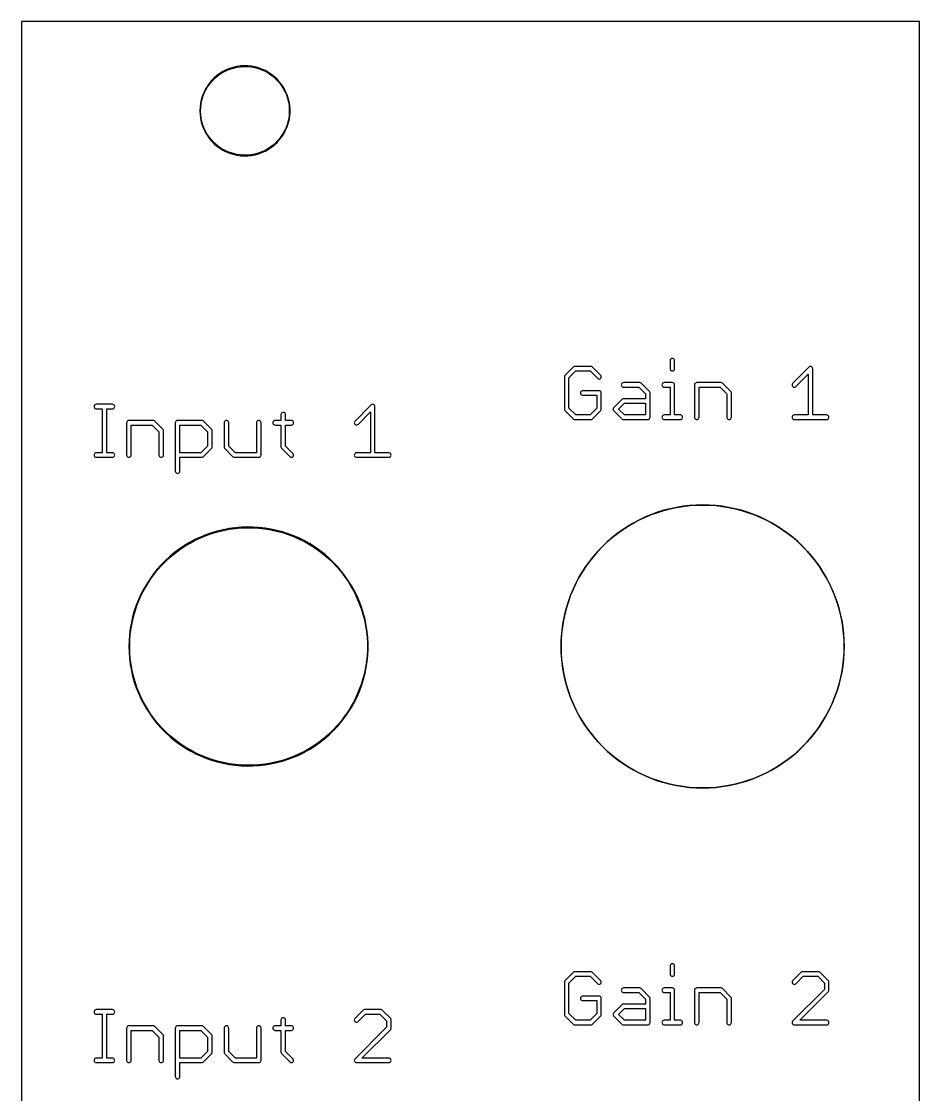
# Model space of a CAD drawing. Extents: x 1 to 31, y 9 to 138.
# Drawn here: x 1.27 to 31.41, y 101.73 to 137.75 of the extents above; entities that cross this region are included whole.
import ezdxf

# ---------------------------------------------------------------- set-up
doc = ezdxf.new("R2010")
doc.units = 0

msp = doc.modelspace()

# ---------------------------------------------------------------- linework, layer by layer
at = {"color": 5, "true_color": 0x0000ff}
msp.add_polyline3d([(31.40963, 9.25322, 0), (31.40963, 137.75436, 0), (1.27, 137.75436, 0), (1.27, 9.25322, 0), (31.40963, 9.25322, 0)], close=True, dxfattribs=at)
at = {"color": 34, "true_color": 0x008000}
for points in [[(1.27, 9.25322, 0), (31.40964, 9.25322, 0), (31.40964, 137.75436, 0), (1.27, 137.75436, 0), (1.27, 9.25322, 0)], [(8.61821, 136.26083, 0), (8.4963, 136.24305, 0), (8.49236, 136.24243, 0), (8.37299, 136.21449, 0), (8.25615, 136.17893, 0), (8.14185, 136.13321, 0), (8.13831, 136.1314, 0), (8.02909, 136.07552, 0), (7.92495, 136.01203, 0), (7.82843, 135.93837, 0), (7.73445, 135.85709, 0), (7.64528, 135.76792, 0), (7.56908, 135.67393, 0), (7.49796, 135.57488, 0), (7.43446, 135.4682, 0), (7.43266, 135.46466, 0), (7.38186, 135.3529, 0), (7.33614, 135.2386, 0), (7.30312, 135.12176, 0), (7.27772, 135.00237, 0), (7.27709, 134.99846, 0), (7.26186, 134.87654, 0), (7.25678, 134.75461, 0), (7.26186, 134.6327, 0), (7.27709, 134.51077, 0), (7.27772, 134.50684, 0), (7.30312, 134.38747, 0), (7.33614, 134.27063, 0), (7.38186, 134.15633, 0), (7.43266, 134.04457, 0), (7.43446, 134.04103, 0), (7.49796, 133.93435, 0), (7.56908, 133.83528, 0), (7.64528, 133.74131, 0), (7.64809, 133.73849, 0), (7.64811, 133.73848, 0), (7.73445, 133.65214, 0), (7.82843, 133.57086, 0), (7.92495, 133.4972, 0), (8.02909, 133.43369, 0), (8.13831, 133.37782, 0), (8.14185, 133.37602, 0), (8.25615, 133.3303, 0), (8.37299, 133.29473, 0), (8.49236, 133.26679, 0), (8.4963, 133.26618, 0), (8.61821, 133.2484, 0), (8.74014, 133.24078, 0), (8.86206, 133.24331, 0), (8.98398, 133.25602, 0), (8.9879, 133.25664, 0), (9.10981, 133.2795, 0), (9.22666, 133.30998, 0), (9.34096, 133.35316, 0), (9.45271, 133.40396, 0), (9.45626, 133.40575, 0), (9.56293, 133.46418, 0), (9.66454, 133.53276, 0), (9.76106, 133.60896, 0), (9.84995, 133.69278, 0), (9.85277, 133.69559, 0), (9.93404, 133.78702, 0), (10.01024, 133.88355, 0), (10.07629, 133.98768, 0), (10.13217, 134.09691, 0), (10.13397, 134.10045, 0), (10.18477, 134.21221, 0), (10.22287, 134.32651, 0), (10.25334, 134.44589, 0), (10.27366, 134.56781, 0), (10.2743, 134.57173, 0), (10.28445, 134.69366, 0), (10.28445, 134.81557, 0), (10.2743, 134.9375, 0), (10.27366, 134.94142, 0), (10.25334, 135.06334, 0), (10.22287, 135.18271, 0), (10.18477, 135.29702, 0), (10.13397, 135.40878, 0), (10.13217, 135.41232, 0), (10.07629, 135.52153, 0), (10.01024, 135.62567, 0), (9.93404, 135.72219, 0), (9.85277, 135.81364, 0), (9.84995, 135.81645, 0), (9.76106, 135.90027, 0), (9.66454, 135.97647, 0), (9.56293, 136.04505, 0), (9.45626, 136.10346, 0), (9.45271, 136.10526, 0), (9.34096, 136.15607, 0), (9.22666, 136.19925, 0), (9.10981, 136.22972, 0), (8.9879, 136.25259, 0), (8.98398, 136.25322, 0), (8.86206, 136.26592, 0), (8.74014, 136.26845, 0), (8.61821, 136.26083, 0)], [(8.9827, 133.28129, 0), (8.86206, 133.26871, 0), (8.74014, 133.26618, 0), (8.61821, 133.2738, 0), (8.49967, 133.29108, 0), (8.38083, 133.31889, 0), (8.26399, 133.35445, 0), (8.14984, 133.40011, 0), (8.04402, 133.45425, 0), (7.93988, 133.51775, 0), (7.84336, 133.59141, 0), (7.74945, 133.67262, 0), (7.66583, 133.75624, 0), (7.58963, 133.85022, 0), (7.51851, 133.94927, 0), (7.45582, 134.0546, 0), (7.40601, 134.16417, 0), (7.36029, 134.27848, 0), (7.32727, 134.39532, 0), (7.30218, 134.51323, 0), (7.28725, 134.6327, 0), (7.28218, 134.75461, 0), (7.28725, 134.87654, 0), (7.30218, 134.996, 0), (7.32727, 135.11391, 0), (7.36029, 135.23075, 0), (7.40601, 135.34504, 0), (7.45584, 135.45466, 0), (7.51851, 135.55994, 0), (7.58963, 135.65901, 0), (7.66583, 135.75299, 0), (7.74938, 135.83654, 0), (7.84336, 135.91782, 0), (7.93988, 135.99148, 0), (8.04402, 136.05498, 0), (8.14984, 136.10912, 0), (8.26399, 136.15477, 0), (8.38083, 136.19034, 0), (8.49967, 136.21815, 0), (8.61821, 136.23543, 0), (8.74014, 136.24305, 0), (8.86206, 136.24052, 0), (8.98258, 136.22797, 0), (9.10197, 136.20558, 0), (9.21881, 136.17509, 0), (9.33311, 136.13192, 0), (9.44338, 136.0818, 0), (9.54801, 136.02449, 0), (9.6496, 135.95592, 0), (9.74613, 135.87972, 0), (9.83316, 135.79766, 0), (9.9135, 135.70727, 0), (9.98969, 135.61075, 0), (10.05574, 135.50661, 0), (10.10981, 135.40092, 0), (10.16062, 135.28917, 0), (10.19872, 135.17487, 0), (10.2292, 135.05549, 0), (10.2489, 134.93732, 0), (10.25905, 134.81557, 0), (10.25905, 134.69366, 0), (10.2489, 134.57191, 0), (10.2292, 134.45374, 0), (10.19872, 134.33436, 0), (10.16062, 134.22005, 0), (10.10981, 134.1083, 0), (10.05574, 134.00262, 0), (9.98969, 133.89848, 0), (9.9135, 133.80196, 0), (9.8331, 133.71151, 0), (9.74613, 133.62951, 0), (9.6496, 133.55331, 0), (9.54801, 133.48473, 0), (9.44338, 133.42743, 0), (9.33311, 133.37731, 0), (9.21881, 133.33412, 0), (9.10197, 133.30365, 0), (8.9827, 133.28129, 0)], [(23.114, 126.0221, 0), (23.13754, 126.02582, 0), (23.15878, 126.03665, 0), (23.17564, 126.05351, 0), (23.18647, 126.07475, 0), (23.1902, 126.0983, 0), (23.1902, 126.36754, 0), (23.18647, 126.39108, 0), (23.17564, 126.41232, 0), (23.15878, 126.42918, 0), (23.13754, 126.44001, 0), (23.114, 126.44374, 0), (23.09045, 126.44001, 0), (23.06921, 126.42918, 0), (23.05235, 126.41232, 0), (23.04152, 126.39108, 0), (23.0378, 126.36754, 0), (23.0378, 126.0983, 0), (23.04152, 126.07475, 0), (23.05235, 126.05351, 0), (23.06921, 126.03665, 0), (23.09045, 126.02582, 0), (23.114, 126.0221, 0)], [(20.10917, 125.35916, 0), (20.08562, 125.35543, 0), (20.06439, 125.3446, 0), (20.04752, 125.32774, 0), (20.0367, 125.3065, 0), (20.03296, 125.28296, 0), (20.0367, 125.25941, 0), (20.04752, 125.23817, 0), (20.06439, 125.22131, 0), (20.08562, 125.21048, 0), (20.10917, 125.20676, 0), (20.57654, 125.20676, 0), (20.57654, 124.77217, 0), (20.35073, 124.54636, 0), (19.87016, 124.54636, 0), (19.64436, 124.77215, 0), (19.64436, 125.7963, 0), (19.87017, 126.0221, 0), (20.35072, 126.0221, 0), (20.60795, 125.76487, 0), (20.62919, 125.75404, 0), (20.65274, 125.75032, 0), (20.67627, 125.75404, 0), (20.69752, 125.76487, 0), (20.71437, 125.78173, 0), (20.72521, 125.80297, 0), (20.72894, 125.82652, 0), (20.72521, 125.85006, 0), (20.71437, 125.8713, 0), (20.42574, 126.15994, 0), (20.40449, 126.17077, 0), (20.38094, 126.1745, 0), (19.83993, 126.1745, 0), (19.81638, 126.17077, 0), (19.79515, 126.15994, 0), (19.77828, 126.14308, 0), (19.77827, 126.14306, 0), (19.5065, 125.8713, 0), (19.49568, 125.85006, 0), (19.49196, 125.82652, 0), (19.49196, 124.74194, 0), (19.49568, 124.71839, 0), (19.5065, 124.69715, 0), (19.77827, 124.42539, 0), (19.77828, 124.42537, 0), (19.79515, 124.40851, 0), (19.81638, 124.39768, 0), (19.83993, 124.39396, 0), (20.38094, 124.39396, 0), (20.40449, 124.39768, 0), (20.42574, 124.40851, 0), (20.6975, 124.68028, 0), (20.69752, 124.68029, 0), (20.71437, 124.69715, 0), (20.72521, 124.71839, 0), (20.72894, 124.74194, 0), (20.72894, 125.28296, 0), (20.72521, 125.3065, 0), (20.71437, 125.32774, 0), (20.69752, 125.3446, 0), (20.67627, 125.35543, 0), (20.65274, 125.35916, 0), (20.10917, 125.35916, 0)], [(28.29305, 124.39396, 0), (28.3166, 124.39768, 0), (28.33784, 124.40851, 0), (28.3547, 124.42537, 0), (28.36553, 124.44661, 0), (28.36925, 124.47016, 0), (28.36553, 124.4937, 0), (28.3547, 124.51494, 0), (28.33784, 124.5318, 0), (28.3166, 124.54263, 0), (28.29305, 124.54636, 0), (27.82569, 124.54636, 0), (27.82569, 126.0983, 0), (27.82197, 126.12184, 0), (27.81114, 126.14308, 0), (27.79428, 126.15994, 0), (27.77304, 126.17077, 0), (27.74949, 126.1745, 0), (27.72595, 126.17077, 0), (27.70471, 126.15994, 0), (27.68785, 126.14308, 0), (27.14683, 125.59952, 0), (27.136, 125.57828, 0), (27.13228, 125.55474, 0), (27.136, 125.53119, 0), (27.14683, 125.50995, 0), (27.16369, 125.49309, 0), (27.18493, 125.48226, 0), (27.20848, 125.47854, 0), (27.23202, 125.48226, 0), (27.25326, 125.49309, 0), (27.27012, 125.50995, 0), (27.67329, 125.91501, 0), (27.67329, 124.54636, 0), (27.20848, 124.54636, 0), (27.18493, 124.54263, 0), (27.16369, 124.5318, 0), (27.14683, 124.51494, 0), (27.136, 124.4937, 0), (27.13228, 124.47016, 0), (27.136, 124.44661, 0), (27.14683, 124.42537, 0), (27.16369, 124.40851, 0), (27.18493, 124.39768, 0), (27.20848, 124.39396, 0), (28.29305, 124.39396, 0)], [(21.4757, 125.63094, 0), (21.45215, 125.62721, 0), (21.43091, 125.61638, 0), (21.41405, 125.59952, 0), (21.40322, 125.57828, 0), (21.3995, 125.55474, 0), (21.40322, 125.53119, 0), (21.41405, 125.50995, 0), (21.43091, 125.49309, 0), (21.45215, 125.48226, 0), (21.4757, 125.47854, 0), (21.98873, 125.47854, 0), (22.2123, 125.25286, 0), (22.2123, 125.08992, 0), (21.4757, 125.08992, 0), (21.45215, 125.08619, 0), (21.43091, 125.07536, 0), (21.14227, 124.78672, 0), (21.13144, 124.76548, 0), (21.12772, 124.74194, 0), (21.13144, 124.71839, 0), (21.14227, 124.69715, 0), (21.43091, 124.40851, 0), (21.45215, 124.39768, 0), (21.4757, 124.39396, 0), (22.2885, 124.39396, 0), (22.31204, 124.39768, 0), (22.33328, 124.40851, 0), (22.35014, 124.42537, 0), (22.36097, 124.44661, 0), (22.3647, 124.47016, 0), (22.3647, 125.28296, 0), (22.36097, 125.3065, 0), (22.35014, 125.32774, 0), (22.0809, 125.59952, 0), (22.06404, 125.61638, 0), (22.0428, 125.62721, 0), (22.01926, 125.63094, 0), (21.4757, 125.63094, 0)], [(22.84221, 125.63094, 0), (22.81867, 125.62721, 0), (22.79743, 125.61638, 0), (22.78057, 125.59952, 0), (22.76974, 125.57828, 0), (22.76601, 125.55474, 0), (22.76974, 125.53119, 0), (22.78057, 125.50995, 0), (22.79743, 125.49309, 0), (22.81867, 125.48226, 0), (22.84221, 125.47854, 0), (23.0378, 125.47854, 0), (23.0378, 124.54636, 0), (22.84221, 124.54636, 0), (22.81867, 124.54263, 0), (22.79743, 124.5318, 0), (22.78057, 124.51494, 0), (22.76974, 124.4937, 0), (22.76601, 124.47016, 0), (22.76974, 124.44661, 0), (22.78057, 124.42537, 0), (22.79743, 124.40851, 0), (22.81867, 124.39768, 0), (22.84221, 124.39396, 0), (23.38323, 124.39396, 0), (23.40678, 124.39768, 0), (23.42802, 124.40851, 0), (23.44488, 124.42537, 0), (23.45571, 124.44661, 0), (23.45943, 124.47016, 0), (23.45571, 124.4937, 0), (23.44488, 124.51494, 0), (23.42802, 124.5318, 0), (23.40678, 124.54263, 0), (23.38323, 124.54636, 0), (23.1902, 124.54636, 0), (23.1902, 125.55474, 0), (23.18647, 125.57828, 0), (23.17564, 125.59952, 0), (23.15878, 125.61638, 0), (23.13754, 125.62721, 0), (23.114, 125.63094, 0), (22.84221, 125.63094, 0)], [(23.93442, 125.63094, 0), (23.91087, 125.62721, 0), (23.88963, 125.61638, 0), (23.87277, 125.59952, 0), (23.86194, 125.57828, 0), (23.85822, 125.55474, 0), (23.85822, 124.47016, 0), (23.86194, 124.44661, 0), (23.87277, 124.42537, 0), (23.88963, 124.40851, 0), (23.91087, 124.39768, 0), (23.93442, 124.39396, 0), (23.95796, 124.39768, 0), (23.9792, 124.40851, 0), (23.99606, 124.42537, 0), (24.00689, 124.44661, 0), (24.01062, 124.47016, 0), (24.01062, 125.47854, 0), (24.71698, 125.47854, 0), (24.9428, 125.25272, 0), (24.9428, 124.47016, 0), (24.94652, 124.44661, 0), (24.95735, 124.42537, 0), (24.97421, 124.40851, 0), (24.99545, 124.39768, 0), (25.019, 124.39396, 0), (25.04254, 124.39768, 0), (25.06378, 124.40851, 0), (25.08064, 124.42537, 0), (25.09147, 124.44661, 0), (25.0952, 124.47016, 0), (25.0952, 125.28296, 0), (25.09147, 125.3065, 0), (25.08064, 125.32774, 0), (24.792, 125.61638, 0), (24.77076, 125.62721, 0), (24.74722, 125.63094, 0), (23.93442, 125.63094, 0)], [(3.78206, 124.9045, 0), (3.75851, 124.90077, 0), (3.73727, 124.88994, 0), (3.72041, 124.87308, 0), (3.70958, 124.85184, 0), (3.70586, 124.8283, 0), (3.70958, 124.80475, 0), (3.72041, 124.78351, 0), (3.73727, 124.76665, 0), (3.75851, 124.75582, 0), (3.78206, 124.7521, 0), (3.97763, 124.7521, 0), (3.97763, 123.27635, 0), (3.78206, 123.27635, 0), (3.75851, 123.27263, 0), (3.73727, 123.2618, 0), (3.72041, 123.24494, 0), (3.70958, 123.2237, 0), (3.70586, 123.20015, 0), (3.70958, 123.17661, 0), (3.72041, 123.15537, 0), (3.73727, 123.13851, 0), (3.75851, 123.12768, 0), (3.78206, 123.12395, 0), (4.32307, 123.12395, 0), (4.34661, 123.12768, 0), (4.36786, 123.13851, 0), (4.38472, 123.15537, 0), (4.39555, 123.17661, 0), (4.39926, 123.20015, 0), (4.39555, 123.2237, 0), (4.38472, 123.24494, 0), (4.36786, 123.2618, 0), (4.34661, 123.27263, 0), (4.32307, 123.27635, 0), (4.13002, 123.27635, 0), (4.13002, 124.7521, 0), (4.32307, 124.7521, 0), (4.34661, 124.75582, 0), (4.36786, 124.76665, 0), (4.38472, 124.78351, 0), (4.39555, 124.80475, 0), (4.39926, 124.8283, 0), (4.39555, 124.85184, 0), (4.38472, 124.87308, 0), (4.36786, 124.88994, 0), (4.34661, 124.90077, 0), (4.32307, 124.9045, 0), (3.78206, 124.9045, 0)], [(10.28285, 123.13851, 0), (10.30409, 123.12768, 0), (10.32764, 123.12395, 0), (10.35117, 123.12768, 0), (10.37242, 123.13851, 0), (10.38927, 123.15537, 0), (10.40011, 123.17661, 0), (10.40384, 123.20015, 0), (10.40011, 123.2237, 0), (10.38927, 123.24494, 0), (10.13205, 123.50217, 0), (10.13205, 124.20853, 0), (10.32764, 124.20853, 0), (10.35117, 124.21226, 0), (10.37242, 124.22309, 0), (10.38927, 124.23995, 0), (10.40011, 124.26119, 0), (10.40384, 124.28473, 0), (10.40011, 124.30828, 0), (10.38927, 124.32952, 0), (10.37242, 124.34638, 0), (10.35117, 124.35721, 0), (10.32764, 124.36093, 0), (10.13205, 124.36093, 0), (10.13205, 124.55652, 0), (10.12833, 124.58006, 0), (10.1175, 124.6013, 0), (10.10064, 124.61816, 0), (10.0794, 124.62899, 0), (10.05585, 124.63272, 0), (10.03231, 124.62899, 0), (10.01107, 124.61816, 0), (9.99421, 124.6013, 0), (9.98338, 124.58006, 0), (9.97965, 124.55652, 0), (9.97965, 124.36093, 0), (9.78408, 124.36093, 0), (9.76052, 124.35721, 0), (9.73929, 124.34638, 0), (9.72242, 124.32952, 0), (9.7116, 124.30828, 0), (9.70787, 124.28473, 0), (9.7116, 124.26119, 0), (9.72242, 124.23995, 0), (9.73929, 124.22309, 0), (9.76052, 124.21226, 0), (9.78408, 124.20853, 0), (9.97965, 124.20853, 0), (9.97965, 123.47194, 0), (9.98338, 123.44839, 0), (9.99421, 123.42715, 0), (10.28285, 123.13851, 0)], [(13.59916, 123.12395, 0), (13.6227, 123.12768, 0), (13.64394, 123.13851, 0), (13.6608, 123.15537, 0), (13.67163, 123.17661, 0), (13.67536, 123.20015, 0), (13.67163, 123.2237, 0), (13.6608, 123.24494, 0), (13.64394, 123.2618, 0), (13.6227, 123.27263, 0), (13.59916, 123.27635, 0), (13.1318, 123.27635, 0), (13.1318, 124.8283, 0), (13.12807, 124.85184, 0), (13.11724, 124.87308, 0), (13.10038, 124.88994, 0), (13.07914, 124.90077, 0), (13.0556, 124.9045, 0), (13.03205, 124.90077, 0), (13.01081, 124.88994, 0), (12.99395, 124.87308, 0), (12.45293, 124.32952, 0), (12.4421, 124.30828, 0), (12.43838, 124.28473, 0), (12.4421, 124.26119, 0), (12.45293, 124.23995, 0), (12.46979, 124.22309, 0), (12.49103, 124.21226, 0), (12.51458, 124.20853, 0), (12.53812, 124.21226, 0), (12.55936, 124.22309, 0), (12.57622, 124.23995, 0), (12.9794, 124.64502, 0), (12.9794, 123.27635, 0), (12.51458, 123.27635, 0), (12.49103, 123.27263, 0), (12.46979, 123.2618, 0), (12.45293, 123.24494, 0), (12.4421, 123.2237, 0), (12.43838, 123.20015, 0), (12.4421, 123.17661, 0), (12.45293, 123.15537, 0), (12.46979, 123.13851, 0), (12.49103, 123.12768, 0), (12.51458, 123.12395, 0), (13.59916, 123.12395, 0)], [(22.2123, 124.54636, 0), (21.50592, 124.54636, 0), (21.31035, 124.74194, 0), (21.50593, 124.93752, 0), (22.2123, 124.93752, 0), (22.2123, 124.54636, 0)], [(4.87425, 124.36093, 0), (4.85071, 124.35721, 0), (4.82946, 124.34638, 0), (4.81261, 124.32952, 0), (4.80178, 124.30828, 0), (4.79805, 124.28473, 0), (4.79805, 123.20015, 0), (4.80178, 123.17661, 0), (4.81261, 123.15537, 0), (4.82946, 123.13851, 0), (4.85071, 123.12768, 0), (4.87425, 123.12395, 0), (4.8978, 123.12768, 0), (4.91904, 123.13851, 0), (4.9359, 123.15537, 0), (4.94672, 123.17661, 0), (4.95045, 123.20015, 0), (4.95045, 124.20853, 0), (5.65683, 124.20853, 0), (5.88264, 123.98272, 0), (5.88264, 123.20015, 0), (5.88636, 123.17661, 0), (5.89719, 123.15537, 0), (5.91405, 123.13851, 0), (5.93529, 123.12768, 0), (5.95884, 123.12395, 0), (5.98238, 123.12768, 0), (6.00362, 123.13851, 0), (6.02048, 123.15537, 0), (6.03131, 123.17661, 0), (6.03504, 123.20015, 0), (6.03504, 124.01295, 0), (6.03131, 124.0365, 0), (6.02048, 124.05774, 0), (5.73184, 124.34638, 0), (5.7106, 124.35721, 0), (5.68706, 124.36093, 0), (4.87425, 124.36093, 0)], [(7.34636, 123.12768, 0), (7.3676, 123.13851, 0), (7.65624, 123.42715, 0), (7.66707, 123.44839, 0), (7.67079, 123.47194, 0), (7.67079, 124.01295, 0), (7.66707, 124.0365, 0), (7.65624, 124.05774, 0), (7.3676, 124.34638, 0), (7.34636, 124.35721, 0), (7.32281, 124.36093, 0), (6.51001, 124.36093, 0), (6.48647, 124.35721, 0), (6.46523, 124.34638, 0), (6.44837, 124.32952, 0), (6.43754, 124.30828, 0), (6.43381, 124.28473, 0), (6.43381, 122.65914, 0), (6.43754, 122.63559, 0), (6.44837, 122.61435, 0), (6.46523, 122.59749, 0), (6.48647, 122.58666, 0), (6.51001, 122.58294, 0), (6.53356, 122.58666, 0), (6.5548, 122.59749, 0), (6.57166, 122.61435, 0), (6.58249, 122.63559, 0), (6.58621, 122.65914, 0), (6.58621, 123.12395, 0), (7.32281, 123.12395, 0), (7.34636, 123.12768, 0)], [(9.23288, 123.12395, 0), (9.25644, 123.12768, 0), (9.27768, 123.13851, 0), (9.29454, 123.15537, 0), (9.30537, 123.17661, 0), (9.30909, 123.20015, 0), (9.30909, 124.28473, 0), (9.30537, 124.30828, 0), (9.29454, 124.32952, 0), (9.27768, 124.34638, 0), (9.25644, 124.35721, 0), (9.23288, 124.36093, 0), (9.20935, 124.35721, 0), (9.18811, 124.34638, 0), (9.17125, 124.32952, 0), (9.16042, 124.30828, 0), (9.15668, 124.28473, 0), (9.15668, 123.27635, 0), (8.44808, 123.27635, 0), (8.22451, 123.50203, 0), (8.22451, 124.28473, 0), (8.22078, 124.30828, 0), (8.20996, 124.32952, 0), (8.19309, 124.34638, 0), (8.17186, 124.35721, 0), (8.14831, 124.36093, 0), (8.12477, 124.35721, 0), (8.10352, 124.34638, 0), (8.08667, 124.32952, 0), (8.07584, 124.30828, 0), (8.07211, 124.28473, 0), (8.07211, 123.47194, 0), (8.07584, 123.44839, 0), (8.08667, 123.42715, 0), (8.35591, 123.15537, 0), (8.37276, 123.13851, 0), (8.39401, 123.12768, 0), (8.41755, 123.12395, 0), (9.23288, 123.12395, 0)], [(7.29258, 123.27635, 0), (6.58621, 123.27635, 0), (6.58621, 124.20853, 0), (7.29259, 124.20853, 0), (7.51839, 123.98273, 0), (7.51839, 123.50216, 0), (7.29258, 123.27635, 0)], [(23.91156, 121.51995, 0), (23.69057, 121.5047, 0), (23.47468, 121.47931, 0), (23.47428, 121.47924, 0), (23.25625, 121.44375, 0), (23.25624, 121.44375, 0), (23.25584, 121.44368, 0), (23.04248, 121.39796, 0), (22.82912, 121.34462, 0), (22.62084, 121.27858, 0), (22.41256, 121.20492, 0), (22.2119, 121.1211, 0), (22.01124, 121.02712, 0), (22.01089, 121.02694, 0), (21.81785, 120.92534, 0), (21.62989, 120.81358, 0), (21.44447, 120.6942, 0), (21.26667, 120.56466, 0), (21.09395, 120.43004, 0), (20.92885, 120.28526, 0), (20.77137, 120.13286, 0), (20.77109, 120.13258, 0), (20.61869, 119.9751, 0), (20.47391, 119.81, 0), (20.33928, 119.63728, 0), (20.20975, 119.45948, 0), (20.09037, 119.27406, 0), (19.97861, 119.0861, 0), (19.97843, 119.08575, 0), (19.877, 118.89306, 0), (19.87683, 118.89271, 0), (19.78285, 118.69205, 0), (19.69903, 118.49139, 0), (19.62537, 118.28311, 0), (19.55933, 118.07483, 0), (19.50599, 117.86147, 0), (19.46027, 117.64811, 0), (19.4602, 117.64772, 0), (19.4602, 117.6477, 0), (19.42471, 117.42967, 0), (19.42465, 117.42928, 0), (19.39924, 117.21338, 0), (19.384, 116.99239, 0), (19.37892, 116.77396, 0), (19.384, 116.55551, 0), (19.39924, 116.33453, 0), (19.42465, 116.11864, 0), (19.42471, 116.11824, 0), (19.4602, 115.90021, 0), (19.4602, 115.90019, 0), (19.46027, 115.8998, 0), (19.50599, 115.68644, 0), (19.55933, 115.47308, 0), (19.62537, 115.2648, 0), (19.69903, 115.05652, 0), (19.78285, 114.85586, 0), (19.87683, 114.6552, 0), (19.877, 114.65485, 0), (19.97861, 114.46181, 0), (20.09037, 114.27385, 0), (20.20975, 114.08843, 0), (20.33928, 113.91063, 0), (20.47391, 113.73791, 0), (20.61869, 113.57281, 0), (20.77109, 113.41533, 0), (20.77137, 113.41505, 0), (20.92885, 113.26265, 0), (21.09395, 113.11787, 0), (21.26667, 112.98325, 0), (21.44447, 112.85371, 0), (21.62989, 112.73433, 0), (21.81785, 112.62257, 0), (22.01089, 112.52097, 0), (22.01124, 112.52079, 0), (22.2119, 112.42681, 0), (22.41256, 112.34299, 0), (22.62084, 112.26933, 0), (22.82912, 112.20329, 0), (23.04248, 112.14995, 0), (23.25584, 112.10423, 0), (23.25624, 112.10416, 0), (23.25625, 112.10416, 0), (23.47428, 112.06867, 0), (23.47468, 112.06861, 0), (23.69057, 112.0432, 0), (23.91156, 112.02796, 0), (24.13, 112.02288, 0), (24.34844, 112.02796, 0), (24.56942, 112.0432, 0), (24.78532, 112.06861, 0), (24.78571, 112.06867, 0), (25.00374, 112.10416, 0), (25.00376, 112.10416, 0), (25.00415, 112.10423, 0), (25.21751, 112.14995, 0), (25.43087, 112.20329, 0), (25.63915, 112.26933, 0), (25.84743, 112.34299, 0), (26.04809, 112.42681, 0), (26.24875, 112.52079, 0), (26.2491, 112.52097, 0), (26.44214, 112.62257, 0), (26.6301, 112.73433, 0), (26.81552, 112.85371, 0), (26.99332, 112.98325, 0), (27.16604, 113.11787, 0), (27.33114, 113.26265, 0), (27.48862, 113.41505, 0), (27.4889, 113.41533, 0), (27.6413, 113.57281, 0), (27.78608, 113.73791, 0), (27.9207, 113.91063, 0), (28.05024, 114.08843, 0), (28.16962, 114.27385, 0), (28.28138, 114.46181, 0), (28.38298, 114.65485, 0), (28.38316, 114.6552, 0), (28.47714, 114.85586, 0), (28.56096, 115.05652, 0), (28.63462, 115.2648, 0), (28.70066, 115.47308, 0), (28.754, 115.68644, 0), (28.79972, 115.8998, 0), (28.79979, 115.90019, 0), (28.79979, 115.90021, 0), (28.83528, 116.11824, 0), (28.83535, 116.11864, 0), (28.86075, 116.33453, 0), (28.87599, 116.55551, 0), (28.88107, 116.77396, 0), (28.87599, 116.99239, 0), (28.86075, 117.21338, 0), (28.83535, 117.42928, 0), (28.83528, 117.42967, 0), (28.79979, 117.6477, 0), (28.79979, 117.64772, 0), (28.79972, 117.64811, 0), (28.754, 117.86147, 0), (28.70066, 118.07483, 0), (28.63462, 118.28311, 0), (28.56096, 118.49139, 0), (28.47714, 118.69205, 0), (28.38316, 118.89271, 0), (28.38298, 118.89306, 0), (28.28156, 119.08575, 0), (28.28138, 119.0861, 0), (28.16962, 119.27406, 0), (28.05024, 119.45948, 0), (27.9207, 119.63728, 0), (27.78608, 119.81, 0), (27.6413, 119.9751, 0), (27.4889, 120.13258, 0), (27.48862, 120.13286, 0), (27.33114, 120.28526, 0), (27.16604, 120.43004, 0), (26.99332, 120.56466, 0), (26.81552, 120.6942, 0), (26.6301, 120.81358, 0), (26.44214, 120.92534, 0), (26.2491, 121.02694, 0), (26.24875, 121.02712, 0), (26.04809, 121.1211, 0), (25.84743, 121.20492, 0), (25.63915, 121.27858, 0), (25.43087, 121.34462, 0), (25.21751, 121.39796, 0), (25.00415, 121.44368, 0), (25.00376, 121.44375, 0), (25.00374, 121.44375, 0), (24.78571, 121.47924, 0), (24.78532, 121.47931, 0), (24.56942, 121.5047, 0), (24.34844, 121.51995, 0), (24.13, 121.52502, 0), (23.91156, 121.51995, 0)], [(24.56942, 112.04575, 0), (24.34844, 112.03051, 0), (24.13, 112.02543, 0), (23.91156, 112.03051, 0), (23.69057, 112.04575, 0), (23.47468, 112.07115, 0), (23.47466, 112.07115, 0), (23.25663, 112.10664, 0), (23.04327, 112.15236, 0), (22.82991, 112.2057, 0), (22.62163, 112.27174, 0), (22.41335, 112.3454, 0), (22.21269, 112.42922, 0), (22.0121, 112.52317, 0), (21.81934, 112.62462, 0), (21.63138, 112.73638, 0), (21.44596, 112.85576, 0), (21.26816, 112.9853, 0), (21.09544, 113.11992, 0), (20.93034, 113.2647, 0), (20.773, 113.41696, 0), (20.62074, 113.5743, 0), (20.47596, 113.7394, 0), (20.34134, 113.91212, 0), (20.2118, 114.08992, 0), (20.09242, 114.27534, 0), (19.98066, 114.4633, 0), (19.87924, 114.65599, 0), (19.78526, 114.85665, 0), (19.70144, 115.05731, 0), (19.62778, 115.26559, 0), (19.56174, 115.47387, 0), (19.5084, 115.68723, 0), (19.46268, 115.90059, 0), (19.42719, 116.11862, 0), (19.42719, 116.11864, 0), (19.40178, 116.33453, 0), (19.38655, 116.55551, 0), (19.38147, 116.77396, 0), (19.38655, 116.99239, 0), (19.40178, 117.21338, 0), (19.42719, 117.42928, 0), (19.42718, 117.42932, 0), (19.46268, 117.64732, 0), (19.5084, 117.86068, 0), (19.56174, 118.07404, 0), (19.62778, 118.28232, 0), (19.70144, 118.4906, 0), (19.78526, 118.69126, 0), (19.87921, 118.89185, 0), (19.98066, 119.08461, 0), (20.09242, 119.27257, 0), (20.2118, 119.45799, 0), (20.34134, 119.63579, 0), (20.47596, 119.80851, 0), (20.62074, 119.97361, 0), (20.773, 120.13095, 0), (20.93034, 120.28321, 0), (21.09544, 120.42799, 0), (21.26816, 120.56261, 0), (21.44596, 120.69215, 0), (21.63138, 120.81153, 0), (21.81934, 120.92329, 0), (22.0121, 121.02474, 0), (22.21269, 121.11869, 0), (22.41335, 121.20251, 0), (22.62163, 121.27617, 0), (22.82991, 121.34221, 0), (23.04327, 121.39555, 0), (23.25663, 121.44127, 0), (23.47476, 121.47678, 0), (23.69057, 121.50216, 0), (23.91156, 121.51741, 0), (24.13, 121.52248, 0), (24.34844, 121.51741, 0), (24.56942, 121.50216, 0), (24.78521, 121.47678, 0), (25.00336, 121.44127, 0), (25.21672, 121.39555, 0), (25.43008, 121.34221, 0), (25.63836, 121.27617, 0), (25.84664, 121.20251, 0), (26.0473, 121.11869, 0), (26.24789, 121.02474, 0), (26.44065, 120.92329, 0), (26.62861, 120.81153, 0), (26.81403, 120.69215, 0), (26.99183, 120.56261, 0), (27.16455, 120.42799, 0), (27.32965, 120.28321, 0), (27.48699, 120.13095, 0), (27.63925, 119.97361, 0), (27.78403, 119.80851, 0), (27.91865, 119.63579, 0), (28.04819, 119.45799, 0), (28.16757, 119.27257, 0), (28.27933, 119.08461, 0), (28.38078, 118.89185, 0), (28.47473, 118.69126, 0), (28.55855, 118.4906, 0), (28.63221, 118.28232, 0), (28.69825, 118.07404, 0), (28.75159, 117.86068, 0), (28.79731, 117.64732, 0), (28.8328, 117.42928, 0), (28.85821, 117.21338, 0), (28.87345, 116.99239, 0), (28.87853, 116.77396, 0), (28.87345, 116.55551, 0), (28.85821, 116.33453, 0), (28.8328, 116.11864, 0), (28.8328, 116.11862, 0), (28.79731, 115.90059, 0), (28.75159, 115.68723, 0), (28.69825, 115.47387, 0), (28.63221, 115.26559, 0), (28.55855, 115.05731, 0), (28.47473, 114.85665, 0), (28.38075, 114.65599, 0), (28.27933, 114.4633, 0), (28.16757, 114.27534, 0), (28.04819, 114.08992, 0), (27.91865, 113.91212, 0), (27.78403, 113.7394, 0), (27.63925, 113.5743, 0), (27.48699, 113.41696, 0), (27.32965, 113.2647, 0), (27.16455, 113.11992, 0), (26.99183, 112.9853, 0), (26.81403, 112.85576, 0), (26.62861, 112.73638, 0), (26.44065, 112.62462, 0), (26.24789, 112.52317, 0), (26.0473, 112.42922, 0), (25.84664, 112.3454, 0), (25.63836, 112.27174, 0), (25.43008, 112.2057, 0), (25.21672, 112.15236, 0), (25.00336, 112.10664, 0), (24.78533, 112.07115, 0), (24.78532, 112.07115, 0), (24.56942, 112.04575, 0)], [(8.63852, 120.77953, 0), (8.43788, 120.76175, 0), (8.23976, 120.73381, 0), (8.23583, 120.73319, 0), (8.03771, 120.69509, 0), (7.84213, 120.64683, 0), (7.64909, 120.59095, 0), (7.46113, 120.52491, 0), (7.27317, 120.44871, 0), (7.09283, 120.36235, 0), (7.08929, 120.36055, 0), (6.91149, 120.26657, 0), (6.73877, 120.16243, 0), (6.57113, 120.05067, 0), (6.41111, 119.92875, 0), (6.25617, 119.80175, 0), (6.10631, 119.66459, 0), (6.1035, 119.66178, 0), (5.9638, 119.51954, 0), (5.82918, 119.36968, 0), (5.70218, 119.2122, 0), (5.58534, 119.04964, 0), (5.47612, 118.882, 0), (5.37452, 118.70928, 0), (5.28054, 118.52894, 0), (5.27874, 118.5254, 0), (5.19746, 118.34252, 0), (5.12126, 118.1571, 0), (5.05776, 117.9666, 0), (5.00188, 117.77356, 0), (4.9587, 117.57798, 0), (4.92314, 117.37986, 0), (4.92251, 117.37594, 0), (4.89712, 117.17527, 0), (4.88188, 116.97461, 0), (4.8768, 116.77396, 0), (4.88188, 116.5733, 0), (4.89712, 116.37263, 0), (4.92251, 116.17198, 0), (4.92314, 116.16805, 0), (4.9587, 115.96993, 0), (5.00188, 115.77435, 0), (5.05776, 115.58131, 0), (5.12126, 115.39081, 0), (5.19746, 115.20539, 0), (5.27874, 115.02251, 0), (5.28054, 115.01897, 0), (5.37452, 114.83863, 0), (5.47612, 114.66591, 0), (5.58534, 114.49827, 0), (5.70218, 114.33571, 0), (5.82918, 114.17823, 0), (5.9638, 114.02837, 0), (6.1035, 113.88613, 0), (6.10631, 113.88332, 0), (6.25617, 113.74616, 0), (6.41111, 113.61916, 0), (6.57113, 113.49724, 0), (6.73877, 113.38548, 0), (6.91149, 113.28134, 0), (7.08929, 113.18736, 0), (7.09283, 113.18556, 0), (7.27317, 113.0992, 0), (7.46113, 113.023, 0), (7.64909, 112.95696, 0), (7.84213, 112.90108, 0), (8.03771, 112.85282, 0), (8.23583, 112.81472, 0), (8.23976, 112.8141, 0), (8.43788, 112.78616, 0), (8.63852, 112.76838, 0), (8.83919, 112.76075, 0), (9.03985, 112.7633, 0), (9.24052, 112.776, 0), (9.44117, 112.79885, 0), (9.4451, 112.79948, 0), (9.64322, 112.8325, 0), (9.8388, 112.87568, 0), (10.03438, 112.92648, 0), (10.22488, 112.98998, 0), (10.41283, 113.0611, 0), (10.59826, 113.14238, 0), (10.77606, 113.23128, 0), (10.7796, 113.23308, 0), (10.95486, 113.33214, 0), (11.12504, 113.44136, 0), (11.29014, 113.5582, 0), (11.44762, 113.68012, 0), (11.60002, 113.8122, 0), (11.7448, 113.9519, 0), (11.74761, 113.95471, 0), (11.88477, 114.10203, 0), (12.01431, 114.25443, 0), (12.13623, 114.41445, 0), (12.25053, 114.57955, 0), (12.35721, 114.75227, 0), (12.45373, 114.92753, 0), (12.45553, 114.93107, 0), (12.54189, 115.11141, 0), (12.62063, 115.29683, 0), (12.69175, 115.48733, 0), (12.75017, 115.67783, 0), (12.80097, 115.87341, 0), (12.84161, 116.06899, 0), (12.84224, 116.07292, 0), (12.87272, 116.27358, 0), (12.89304, 116.47169, 0), (12.90319, 116.67236, 0), (12.90319, 116.87556, 0), (12.89304, 117.07622, 0), (12.87272, 117.27433, 0), (12.84224, 117.475, 0), (12.84161, 117.47892, 0), (12.80097, 117.6745, 0), (12.75017, 117.87008, 0), (12.69175, 118.06058, 0), (12.62063, 118.25108, 0), (12.54189, 118.4365, 0), (12.45553, 118.61684, 0), (12.45373, 118.62038, 0), (12.35721, 118.79564, 0), (12.25053, 118.96836, 0), (12.13623, 119.13346, 0), (12.01431, 119.29348, 0), (11.88477, 119.44588, 0), (11.74761, 119.5932, 0), (11.7448, 119.59601, 0), (11.60002, 119.73571, 0), (11.44762, 119.86779, 0), (11.29014, 119.98971, 0), (11.12504, 120.10655, 0), (10.95486, 120.21577, 0), (10.7796, 120.31483, 0), (10.77606, 120.31663, 0), (10.59826, 120.40553, 0), (10.41283, 120.48681, 0), (10.22488, 120.55793, 0), (10.03438, 120.62143, 0), (9.8388, 120.67223, 0), (9.64322, 120.71541, 0), (9.4451, 120.74843, 0), (9.44117, 120.74905, 0), (9.24052, 120.77191, 0), (9.03985, 120.78462, 0), (8.83919, 120.78715, 0), (8.63852, 120.77953, 0)], [(9.24052, 112.80139, 0), (9.03985, 112.7887, 0), (8.83919, 112.78615, 0), (8.63852, 112.79377, 0), (8.43788, 112.81155, 0), (8.24237, 112.83912, 0), (8.04556, 112.87697, 0), (7.84998, 112.92523, 0), (7.65694, 112.98111, 0), (7.46898, 113.04715, 0), (7.28102, 113.12335, 0), (7.10211, 113.20902, 0), (6.92642, 113.30189, 0), (6.7537, 113.40603, 0), (6.58606, 113.51779, 0), (6.42604, 113.63971, 0), (6.2711, 113.76671, 0), (6.12174, 113.90342, 0), (5.98435, 114.0433, 0), (5.84973, 114.19316, 0), (5.72273, 114.35064, 0), (5.60589, 114.5132, 0), (5.49667, 114.68084, 0), (5.39507, 114.85356, 0), (5.30263, 115.03094, 0), (5.22161, 115.21324, 0), (5.14541, 115.39866, 0), (5.0819, 115.58916, 0), (5.02603, 115.7822, 0), (4.98285, 115.97778, 0), (4.94774, 116.17337, 0), (4.92251, 116.37263, 0), (4.90728, 116.5733, 0), (4.90219, 116.77396, 0), (4.90728, 116.97461, 0), (4.92251, 117.17527, 0), (4.94774, 117.37451, 0), (4.98285, 117.57013, 0), (5.02603, 117.76571, 0), (5.0819, 117.95875, 0), (5.14541, 118.14925, 0), (5.22161, 118.33467, 0), (5.30263, 118.51697, 0), (5.39507, 118.69435, 0), (5.49667, 118.86707, 0), (5.60589, 119.03471, 0), (5.72273, 119.19727, 0), (5.84973, 119.35475, 0), (5.98435, 119.50461, 0), (6.12174, 119.64449, 0), (6.2711, 119.7812, 0), (6.42604, 119.9082, 0), (6.58606, 120.03012, 0), (6.7537, 120.14188, 0), (6.92642, 120.24602, 0), (7.10211, 120.33889, 0), (7.28102, 120.42456, 0), (7.46898, 120.50076, 0), (7.65694, 120.5668, 0), (7.84998, 120.62268, 0), (8.04556, 120.67094, 0), (8.24218, 120.70875, 0), (8.43788, 120.73635, 0), (8.63852, 120.75414, 0), (8.83919, 120.76176, 0), (9.03985, 120.75922, 0), (9.24052, 120.74651, 0), (9.44054, 120.72373, 0), (9.63537, 120.69126, 0), (9.83095, 120.64808, 0), (10.02652, 120.59728, 0), (10.21702, 120.53378, 0), (10.40499, 120.46266, 0), (10.59041, 120.38138, 0), (10.76513, 120.29402, 0), (10.93993, 120.19522, 0), (11.11011, 120.086, 0), (11.27521, 119.96916, 0), (11.43269, 119.84724, 0), (11.58509, 119.71516, 0), (11.72796, 119.5773, 0), (11.86422, 119.43095, 0), (11.99376, 119.27855, 0), (12.11568, 119.11853, 0), (12.22998, 118.95343, 0), (12.33666, 118.78071, 0), (12.43238, 118.60691, 0), (12.51774, 118.42865, 0), (12.59648, 118.24323, 0), (12.6676, 118.05273, 0), (12.72602, 117.86223, 0), (12.77682, 117.66665, 0), (12.81737, 117.47149, 0), (12.84731, 117.27433, 0), (12.86763, 117.07622, 0), (12.87779, 116.87556, 0), (12.87779, 116.67236, 0), (12.86763, 116.47169, 0), (12.84731, 116.27358, 0), (12.81737, 116.0764, 0), (12.77682, 115.88126, 0), (12.72602, 115.68568, 0), (12.6676, 115.49518, 0), (12.59648, 115.30468, 0), (12.51774, 115.11926, 0), (12.43238, 114.941, 0), (12.33666, 114.7672, 0), (12.22998, 114.59448, 0), (12.11568, 114.42938, 0), (11.99376, 114.26936, 0), (11.86422, 114.11696, 0), (11.72796, 113.97061, 0), (11.58509, 113.83275, 0), (11.43269, 113.70067, 0), (11.27521, 113.57875, 0), (11.11011, 113.46191, 0), (10.93993, 113.35269, 0), (10.76513, 113.25389, 0), (10.59041, 113.16653, 0), (10.40499, 113.08525, 0), (10.21702, 113.01413, 0), (10.02652, 112.95063, 0), (9.83095, 112.89983, 0), (9.63537, 112.85665, 0), (9.44054, 112.82418, 0), (9.24052, 112.80139, 0)], [(23.114, 105.7021, 0), (23.13754, 105.70582, 0), (23.15878, 105.71665, 0), (23.17564, 105.73351, 0), (23.18647, 105.75475, 0), (23.1902, 105.7783, 0), (23.1902, 106.04753, 0), (23.18647, 106.07108, 0), (23.17564, 106.09232, 0), (23.15878, 106.10918, 0), (23.13754, 106.12001, 0), (23.114, 106.12373, 0), (23.09045, 106.12001, 0), (23.06921, 106.10918, 0), (23.05235, 106.09232, 0), (23.04152, 106.07108, 0), (23.0378, 106.04753, 0), (23.0378, 105.7783, 0), (23.04152, 105.75475, 0), (23.05235, 105.73351, 0), (23.06921, 105.71665, 0), (23.09045, 105.70582, 0), (23.114, 105.7021, 0)], [(20.10917, 105.03915, 0), (20.08562, 105.03543, 0), (20.06439, 105.0246, 0), (20.04752, 105.00774, 0), (20.0367, 104.9865, 0), (20.03296, 104.96295, 0), (20.0367, 104.93941, 0), (20.04752, 104.91817, 0), (20.06439, 104.90131, 0), (20.08562, 104.89048, 0), (20.10917, 104.88675, 0), (20.57654, 104.88675, 0), (20.57654, 104.45217, 0), (20.35072, 104.22635, 0), (19.87017, 104.22635, 0), (19.64436, 104.45215, 0), (19.64436, 105.4763, 0), (19.87017, 105.7021, 0), (20.35072, 105.7021, 0), (20.60795, 105.44487, 0), (20.62919, 105.43404, 0), (20.65274, 105.43032, 0), (20.67627, 105.43404, 0), (20.69752, 105.44487, 0), (20.71437, 105.46173, 0), (20.72521, 105.48297, 0), (20.72894, 105.50652, 0), (20.72521, 105.53006, 0), (20.71437, 105.5513, 0), (20.42574, 105.83994, 0), (20.40449, 105.85077, 0), (20.38094, 105.8545, 0), (19.83993, 105.8545, 0), (19.81638, 105.85077, 0), (19.79515, 105.83994, 0), (19.77828, 105.82308, 0), (19.77827, 105.82306, 0), (19.5065, 105.5513, 0), (19.49568, 105.53006, 0), (19.49196, 105.50652, 0), (19.49196, 104.42194, 0), (19.49568, 104.39839, 0), (19.5065, 104.37715, 0), (19.77827, 104.10539, 0), (19.77828, 104.10537, 0), (19.79515, 104.08851, 0), (19.81638, 104.07768, 0), (19.83993, 104.07395, 0), (20.38094, 104.07395, 0), (20.40449, 104.07768, 0), (20.42574, 104.08851, 0), (20.6975, 104.36028, 0), (20.69752, 104.36029, 0), (20.71437, 104.37715, 0), (20.72521, 104.39839, 0), (20.72894, 104.42194, 0), (20.72894, 104.96295, 0), (20.72521, 104.9865, 0), (20.71437, 105.00774, 0), (20.69752, 105.0246, 0), (20.67627, 105.03543, 0), (20.65274, 105.03915, 0), (20.10917, 105.03915, 0)], [(28.3547, 105.18995, 0), (28.36553, 105.21119, 0), (28.36925, 105.23473, 0), (28.36925, 105.50652, 0), (28.36553, 105.53006, 0), (28.3547, 105.5513, 0), (28.06606, 105.83994, 0), (28.04482, 105.85077, 0), (28.02127, 105.8545, 0), (27.47772, 105.8545, 0), (27.45417, 105.85077, 0), (27.43293, 105.83994, 0), (27.41607, 105.82308, 0), (27.14683, 105.5513, 0), (27.136, 105.53006, 0), (27.13228, 105.50652, 0), (27.136, 105.48297, 0), (27.14683, 105.46173, 0), (27.16369, 105.44487, 0), (27.18493, 105.43404, 0), (27.20848, 105.43032, 0), (27.23202, 105.43404, 0), (27.25326, 105.44487, 0), (27.27012, 105.46173, 0), (27.50824, 105.7021, 0), (27.99104, 105.7021, 0), (28.21685, 105.47629, 0), (28.21685, 105.26496, 0), (27.14683, 104.19494, 0), (27.136, 104.1737, 0), (27.13228, 104.15015, 0), (27.136, 104.12661, 0), (27.14683, 104.10537, 0), (27.16369, 104.08851, 0), (27.18493, 104.07768, 0), (27.20848, 104.07395, 0), (28.29305, 104.07395, 0), (28.3166, 104.07768, 0), (28.33784, 104.08851, 0), (28.3547, 104.10537, 0), (28.36553, 104.12661, 0), (28.36925, 104.15015, 0), (28.36553, 104.1737, 0), (28.3547, 104.19494, 0), (28.33784, 104.2118, 0), (28.3166, 104.22263, 0), (28.29305, 104.22635, 0), (27.3911, 104.22635, 0), (28.3547, 105.18995, 0)], [(21.4757, 105.31093, 0), (21.45215, 105.30721, 0), (21.43091, 105.29638, 0), (21.41405, 105.27952, 0), (21.40322, 105.25828, 0), (21.3995, 105.23473, 0), (21.40322, 105.21119, 0), (21.41405, 105.18995, 0), (21.43091, 105.17309, 0), (21.45215, 105.16226, 0), (21.4757, 105.15853, 0), (21.98874, 105.15853, 0), (22.2123, 104.93286, 0), (22.2123, 104.76992, 0), (21.4757, 104.76992, 0), (21.45215, 104.76619, 0), (21.43091, 104.75536, 0), (21.14227, 104.46672, 0), (21.13144, 104.44548, 0), (21.12772, 104.42194, 0), (21.13144, 104.39839, 0), (21.14227, 104.37715, 0), (21.43091, 104.08851, 0), (21.45215, 104.07768, 0), (21.4757, 104.07395, 0), (22.2885, 104.07395, 0), (22.31204, 104.07768, 0), (22.33328, 104.08851, 0), (22.35014, 104.10537, 0), (22.36097, 104.12661, 0), (22.3647, 104.15015, 0), (22.3647, 104.96295, 0), (22.36097, 104.9865, 0), (22.35014, 105.00774, 0), (22.0809, 105.27952, 0), (22.06404, 105.29638, 0), (22.0428, 105.30721, 0), (22.01926, 105.31093, 0), (21.4757, 105.31093, 0)], [(22.84221, 105.31093, 0), (22.81867, 105.30721, 0), (22.79743, 105.29638, 0), (22.78057, 105.27952, 0), (22.76974, 105.25828, 0), (22.76601, 105.23473, 0), (22.76974, 105.21119, 0), (22.78057, 105.18995, 0), (22.79743, 105.17309, 0), (22.81867, 105.16226, 0), (22.84221, 105.15853, 0), (23.0378, 105.15853, 0), (23.0378, 104.22635, 0), (22.84221, 104.22635, 0), (22.81867, 104.22263, 0), (22.79743, 104.2118, 0), (22.78057, 104.19494, 0), (22.76974, 104.1737, 0), (22.76601, 104.15015, 0), (22.76974, 104.12661, 0), (22.78057, 104.10537, 0), (22.79743, 104.08851, 0), (22.81867, 104.07768, 0), (22.84221, 104.07395, 0), (23.38323, 104.07395, 0), (23.40678, 104.07768, 0), (23.42802, 104.08851, 0), (23.44488, 104.10537, 0), (23.45571, 104.12661, 0), (23.45943, 104.15015, 0), (23.45571, 104.1737, 0), (23.44488, 104.19494, 0), (23.42802, 104.2118, 0), (23.40678, 104.22263, 0), (23.38323, 104.22635, 0), (23.1902, 104.22635, 0), (23.1902, 105.23473, 0), (23.18647, 105.25828, 0), (23.17564, 105.27952, 0), (23.15878, 105.29638, 0), (23.13754, 105.30721, 0), (23.114, 105.31093, 0), (22.84221, 105.31093, 0)], [(23.93442, 105.31093, 0), (23.91087, 105.30721, 0), (23.88963, 105.29638, 0), (23.87277, 105.27952, 0), (23.86194, 105.25828, 0), (23.85822, 105.23473, 0), (23.85822, 104.15015, 0), (23.86194, 104.12661, 0), (23.87277, 104.10537, 0), (23.88963, 104.08851, 0), (23.91087, 104.07768, 0), (23.93442, 104.07395, 0), (23.95796, 104.07768, 0), (23.9792, 104.08851, 0), (23.99606, 104.10537, 0), (24.00689, 104.12661, 0), (24.01062, 104.15015, 0), (24.01062, 105.15853, 0), (24.71699, 105.15853, 0), (24.9428, 104.93272, 0), (24.9428, 104.15015, 0), (24.94652, 104.12661, 0), (24.95735, 104.10537, 0), (24.97421, 104.08851, 0), (24.99545, 104.07768, 0), (25.019, 104.07395, 0), (25.04254, 104.07768, 0), (25.06378, 104.08851, 0), (25.08064, 104.10537, 0), (25.09147, 104.12661, 0), (25.0952, 104.15015, 0), (25.0952, 104.96295, 0), (25.09147, 104.9865, 0), (25.08064, 105.00774, 0), (24.792, 105.29638, 0), (24.77076, 105.30721, 0), (24.74722, 105.31093, 0), (23.93442, 105.31093, 0)], [(3.78206, 104.58449, 0), (3.75851, 104.58077, 0), (3.73727, 104.56994, 0), (3.72041, 104.55308, 0), (3.70958, 104.53184, 0), (3.70586, 104.50829, 0), (3.70958, 104.48475, 0), (3.72041, 104.46351, 0), (3.73727, 104.44665, 0), (3.75851, 104.43582, 0), (3.78206, 104.43209, 0), (3.97763, 104.43209, 0), (3.97763, 102.95635, 0), (3.78206, 102.95635, 0), (3.75851, 102.95263, 0), (3.73727, 102.9418, 0), (3.72041, 102.92494, 0), (3.70958, 102.9037, 0), (3.70586, 102.88015, 0), (3.70958, 102.85661, 0), (3.72041, 102.83537, 0), (3.73727, 102.81851, 0), (3.75851, 102.80768, 0), (3.78206, 102.80395, 0), (4.32307, 102.80395, 0), (4.34661, 102.80768, 0), (4.36786, 102.81851, 0), (4.38472, 102.83537, 0), (4.39555, 102.85661, 0), (4.39926, 102.88015, 0), (4.39555, 102.9037, 0), (4.38472, 102.92494, 0), (4.36786, 102.9418, 0), (4.34661, 102.95263, 0), (4.32307, 102.95635, 0), (4.13002, 102.95635, 0), (4.13002, 104.43209, 0), (4.32307, 104.43209, 0), (4.34661, 104.43582, 0), (4.36786, 104.44665, 0), (4.38472, 104.46351, 0), (4.39555, 104.48475, 0), (4.39926, 104.50829, 0), (4.39555, 104.53184, 0), (4.38472, 104.55308, 0), (4.36786, 104.56994, 0), (4.34661, 104.58077, 0), (4.32307, 104.58449, 0), (3.78206, 104.58449, 0)], [(13.6608, 103.91995, 0), (13.67163, 103.94119, 0), (13.67536, 103.96474, 0), (13.67536, 104.23651, 0), (13.67163, 104.26006, 0), (13.6608, 104.2813, 0), (13.37216, 104.56994, 0), (13.35092, 104.58077, 0), (13.32738, 104.58449, 0), (12.78381, 104.58449, 0), (12.76027, 104.58077, 0), (12.73903, 104.56994, 0), (12.72217, 104.55308, 0), (12.45293, 104.2813, 0), (12.4421, 104.26006, 0), (12.43838, 104.23651, 0), (12.4421, 104.21297, 0), (12.45293, 104.19173, 0), (12.46979, 104.17487, 0), (12.49103, 104.16404, 0), (12.51458, 104.16031, 0), (12.53812, 104.16404, 0), (12.55936, 104.17487, 0), (12.57622, 104.19173, 0), (12.81433, 104.43209, 0), (13.29715, 104.43209, 0), (13.52296, 104.20628, 0), (13.52296, 103.99497, 0), (12.45293, 102.92494, 0), (12.4421, 102.9037, 0), (12.43838, 102.88015, 0), (12.4421, 102.85661, 0), (12.45293, 102.83537, 0), (12.46979, 102.81851, 0), (12.49103, 102.80768, 0), (12.51458, 102.80395, 0), (13.59916, 102.80395, 0), (13.6227, 102.80768, 0), (13.64394, 102.81851, 0), (13.6608, 102.83537, 0), (13.67163, 102.85661, 0), (13.67536, 102.88015, 0), (13.67163, 102.9037, 0), (13.6608, 102.92494, 0), (13.64394, 102.9418, 0), (13.6227, 102.95263, 0), (13.59916, 102.95635, 0), (12.6972, 102.95635, 0), (13.6608, 103.91995, 0)], [(22.2123, 104.22635, 0), (21.50593, 104.22635, 0), (21.31035, 104.42194, 0), (21.50593, 104.61752, 0), (22.2123, 104.61752, 0), (22.2123, 104.22635, 0)], [(10.28285, 102.81851, 0), (10.30409, 102.80768, 0), (10.32764, 102.80395, 0), (10.35117, 102.80768, 0), (10.37242, 102.81851, 0), (10.38927, 102.83537, 0), (10.40011, 102.85661, 0), (10.40384, 102.88015, 0), (10.40011, 102.9037, 0), (10.38927, 102.92494, 0), (10.13205, 103.18217, 0), (10.13205, 103.88854, 0), (10.32764, 103.88854, 0), (10.35117, 103.89226, 0), (10.37242, 103.90309, 0), (10.38927, 103.91995, 0), (10.40011, 103.94119, 0), (10.40384, 103.96474, 0), (10.40011, 103.98828, 0), (10.38927, 104.00952, 0), (10.37242, 104.02638, 0), (10.35117, 104.03721, 0), (10.32764, 104.04094, 0), (10.13205, 104.04094, 0), (10.13205, 104.23651, 0), (10.12833, 104.26006, 0), (10.1175, 104.2813, 0), (10.10064, 104.29816, 0), (10.0794, 104.30899, 0), (10.05585, 104.31271, 0), (10.03231, 104.30899, 0), (10.01107, 104.29816, 0), (9.99421, 104.2813, 0), (9.98338, 104.26006, 0), (9.97965, 104.23651, 0), (9.97965, 104.04094, 0), (9.78408, 104.04094, 0), (9.76052, 104.03721, 0), (9.73929, 104.02638, 0), (9.72242, 104.00952, 0), (9.7116, 103.98828, 0), (9.70787, 103.96474, 0), (9.7116, 103.94119, 0), (9.72242, 103.91995, 0), (9.73929, 103.90309, 0), (9.76052, 103.89226, 0), (9.78408, 103.88854, 0), (9.97965, 103.88854, 0), (9.97965, 103.15193, 0), (9.98338, 103.12839, 0), (9.99421, 103.10715, 0), (10.28285, 102.81851, 0)], [(4.87425, 104.04094, 0), (4.85071, 104.03721, 0), (4.82946, 104.02638, 0), (4.81261, 104.00952, 0), (4.80178, 103.98828, 0), (4.79805, 103.96474, 0), (4.79805, 102.88015, 0), (4.80178, 102.85661, 0), (4.81261, 102.83537, 0), (4.82946, 102.81851, 0), (4.85071, 102.80768, 0), (4.87425, 102.80395, 0), (4.8978, 102.80768, 0), (4.91904, 102.81851, 0), (4.9359, 102.83537, 0), (4.94672, 102.85661, 0), (4.95045, 102.88015, 0), (4.95045, 103.88854, 0), (5.65682, 103.88854, 0), (5.88264, 103.66272, 0), (5.88264, 102.88015, 0), (5.88636, 102.85661, 0), (5.89719, 102.83537, 0), (5.91405, 102.81851, 0), (5.93529, 102.80768, 0), (5.95884, 102.80395, 0), (5.98238, 102.80768, 0), (6.00362, 102.81851, 0), (6.02048, 102.83537, 0), (6.03131, 102.85661, 0), (6.03504, 102.88015, 0), (6.03504, 103.69295, 0), (6.03131, 103.7165, 0), (6.02048, 103.73774, 0), (5.73184, 104.02638, 0), (5.7106, 104.03721, 0), (5.68706, 104.04094, 0), (4.87425, 104.04094, 0)], [(7.34636, 102.80768, 0), (7.3676, 102.81851, 0), (7.65624, 103.10715, 0), (7.66707, 103.12839, 0), (7.67079, 103.15193, 0), (7.67079, 103.69295, 0), (7.66707, 103.7165, 0), (7.65624, 103.73774, 0), (7.3676, 104.02638, 0), (7.34636, 104.03721, 0), (7.32281, 104.04094, 0), (6.51001, 104.04094, 0), (6.48647, 104.03721, 0), (6.46523, 104.02638, 0), (6.44837, 104.00952, 0), (6.43754, 103.98828, 0), (6.43381, 103.96474, 0), (6.43381, 102.33913, 0), (6.43754, 102.31559, 0), (6.44837, 102.29435, 0), (6.46523, 102.27749, 0), (6.48647, 102.26666, 0), (6.51001, 102.26293, 0), (6.53356, 102.26666, 0), (6.5548, 102.27749, 0), (6.57166, 102.29435, 0), (6.58249, 102.31559, 0), (6.58621, 102.33913, 0), (6.58621, 102.80395, 0), (7.32281, 102.80395, 0), (7.34636, 102.80768, 0)], [(7.29258, 102.95635, 0), (6.58621, 102.95635, 0), (6.58621, 103.88854, 0), (7.29258, 103.88854, 0), (7.51839, 103.66273, 0), (7.51839, 103.18216, 0), (7.29258, 102.95635, 0)], [(9.23288, 102.80395, 0), (9.25644, 102.80768, 0), (9.27768, 102.81851, 0), (9.29454, 102.83537, 0), (9.30537, 102.85661, 0), (9.30909, 102.88015, 0), (9.30909, 103.96474, 0), (9.30537, 103.98828, 0), (9.29454, 104.00952, 0), (9.27768, 104.02638, 0), (9.25644, 104.03721, 0), (9.23288, 104.04094, 0), (9.20935, 104.03721, 0), (9.18811, 104.02638, 0), (9.17125, 104.00952, 0), (9.16042, 103.98828, 0), (9.15668, 103.96474, 0), (9.15668, 102.95635, 0), (8.44808, 102.95635, 0), (8.22451, 103.18203, 0), (8.22451, 103.96474, 0), (8.22078, 103.98828, 0), (8.20996, 104.00952, 0), (8.19309, 104.02638, 0), (8.17186, 104.03721, 0), (8.14831, 104.04094, 0), (8.12477, 104.03721, 0), (8.10352, 104.02638, 0), (8.08667, 104.00952, 0), (8.07584, 103.98828, 0), (8.07211, 103.96474, 0), (8.07211, 103.15193, 0), (8.07584, 103.12839, 0), (8.08667, 103.10715, 0), (8.35591, 102.83537, 0), (8.37276, 102.81851, 0), (8.39401, 102.80768, 0), (8.41755, 102.80395, 0), (9.23288, 102.80395, 0)]]:
    msp.add_polyline3d(points, close=True, dxfattribs=at)

doc.saveas('drawing.dxf')
